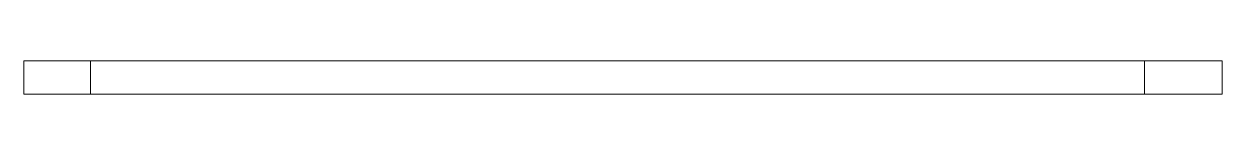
# Model space of a CAD drawing. Header units: millimetres. Extents: x -6 to 102, y -3 to 0.
import ezdxf

# ---------------------------------------------------------------- set-up
doc = ezdxf.new("R2010")
doc.units = ezdxf.units.MM

msp = doc.modelspace()

# ---------------------------------------------------------------- linework, layer by layer
at = {"color": 7, "linetype": 'Continuous', "lineweight": 15}
for p, q in [((-6, 0), (-6, -3)), ((0, 0), (-6, 0)), ((0, -3), (0, 0)), ((95, -3), (95, 0)), ((102, 0), (95, 0)), ((102, -3), (102, 0)), ((0, -3), (-6, -3)), ((102, -3), (95, -3))]:
    msp.add_line(p, q, dxfattribs=at)
for points in [[(0, 0), (31.56, 0), (63.23, 0), (95, 0)], [(0, -3), (31.56, -3), (63.23, -3), (95, -3)]]:
    msp.add_open_spline(points, degree=3, dxfattribs=at)

doc.saveas('drawing.dxf')
